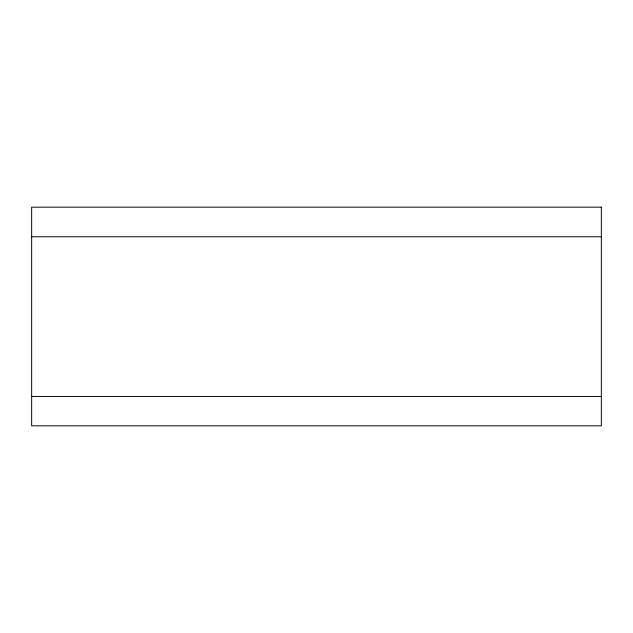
<?xml version="1.0" encoding="UTF-8"?>
<svg xmlns="http://www.w3.org/2000/svg" width="633" height="633" viewBox="0 0 633 633"><rect width="100%" height="100%" fill="white"/><g stroke="black" fill="none" stroke-linecap="round" stroke-linejoin="round"><path stroke-width="0.95" d="M31.65 236.774L601.35 236.774M31.65 396.448L601.35 396.448M601.35 207.173L31.65 207.173L31.65 425.827L601.35 425.827L601.35 207.173"/></g></svg>
